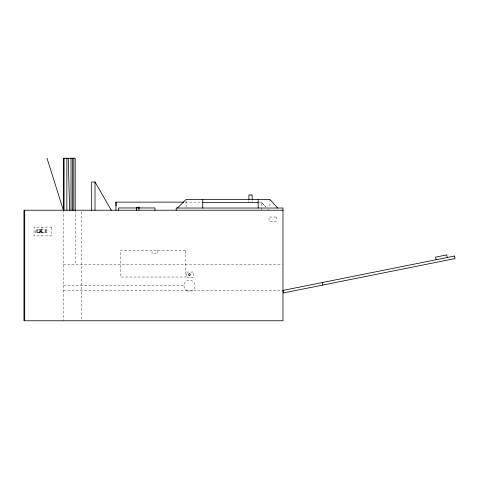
<?xml version="1.0" encoding="UTF-8"?>
<svg xmlns="http://www.w3.org/2000/svg" width="479" height="479" viewBox="0 0 479 479"><rect width="100%" height="100%" fill="white"/><g stroke="black" fill="none" stroke-linecap="round" stroke-linejoin="round"><path stroke-width="0.36" stroke-dasharray="2.4 1.8" d="M249.882 195.839L251.583 195.839M185.241 202.126L201.635 202.126M259.007 202.126L261.247 202.126L265.785 206.988L261.247 202.126L261.247 210.227M41.541 230.914L40.122 230.914L40.122 231.597L41.541 231.597M63.396 264.743L282.227 264.743M63.396 285.664L183.936 285.664M63.396 290.412L282.227 290.412M267.803 209.143L268.815 210.227M269.97 199.474L269.97 207.317M252.152 200.683L252.152 202.126M248.894 200.683L248.894 202.126M186.08 200.899L186.08 207.317M157.31 250.379L157.31 253.636L152.041 253.636L152.041 250.379M81.568 211.718L81.568 320.026M75.197 210.227L75.197 264.743M63.396 210.227L63.396 320.768M46.391 229.872L46.391 232.525M45.613 229.914L45.613 232.788L35.65 232.788L35.65 229.914L47.014 229.872L47.014 232.525L36.967 232.525L36.967 229.872M45.074 229.914L45.074 232.788M41.984 227.112L41.984 235.896M41.164 230.914L41.164 231.597M40.859 229.728L40.859 232.68M40.499 230.914L40.499 231.597M39.871 229.728L39.871 232.68M37.59 229.872L37.59 232.525M36.188 229.914L36.188 232.788M276.149 217.023L269.042 217.023L269.042 221.418L276.149 221.418L276.149 217.023M51.828 227.112L34.063 227.112L34.063 235.896L51.828 235.896L51.828 227.112M41.493 229.728L39.236 229.728L39.236 232.68L41.493 232.68L41.493 229.728M185.571 250.379L120.528 250.379L120.528 277.03L185.571 277.03L185.571 250.379M193.157 272.042L186.421 272.042L186.421 277.646L193.157 277.646L193.157 272.042M186.732 290.502A5.586 5.586 0 0 0 195.109 285.664A5.586 5.586 0 0 0 186.732 280.826A5.586 5.586 0 0 0 186.732 290.502"/><path stroke-width="0.72" d="M177.493 208.03L186.08 199.474L269.97 199.474L277.724 208.03M111.284 210.227L95.004 181.984L91.675 181.984L91.675 210.227M115.942 210.227L115.942 202.126L183.75 202.126M202.761 202.503L258.187 202.503M139.018 210.227L138.928 207.197L137.868 207.197L136.371 207.952L136.371 210.227M282.975 210.227L23.95 210.227L23.95 320.768L282.975 320.768L282.975 208.03L176.2 208.03L176.2 210.227M139.018 207.952L137.868 207.197L136.599 207.952L136.599 210.227M47.02 158.232L63.396 210.227L63.396 158.232L75.197 158.232L75.197 210.227M447.26 257.504L446.739 254.906L435.603 257.133L436.124 259.732M322.247 282.544L322.75 285.065M115.942 202.126L116.157 205.808M68.246 158.232L69.635 210.227M258.187 199.474L258.187 208.03M252.152 199.33L252.152 194.929L248.894 194.929L248.894 199.33M202.761 199.474L202.761 208.03M154.992 210.227L154.992 207.952L118.576 207.952L118.576 210.227M138.928 207.197L138.928 207.952M95.004 181.984L95.004 210.227M73.802 158.232L73.802 210.227M72.413 158.232L72.413 210.227M71.024 158.232L71.024 210.227M66.856 158.232L66.856 210.227M64.078 158.232L64.078 210.227M24.704 210.227L24.704 320.768M454.547 256.043L282.975 290.412L283.478 292.932L455.05 258.57L454.547 256.043M189.067 275.251A0.832 0.832 0 0 0 190.319 274.533A0.832 0.832 0 0 0 189.067 273.808A0.832 0.832 0 0 0 189.067 275.251"/></g></svg>
